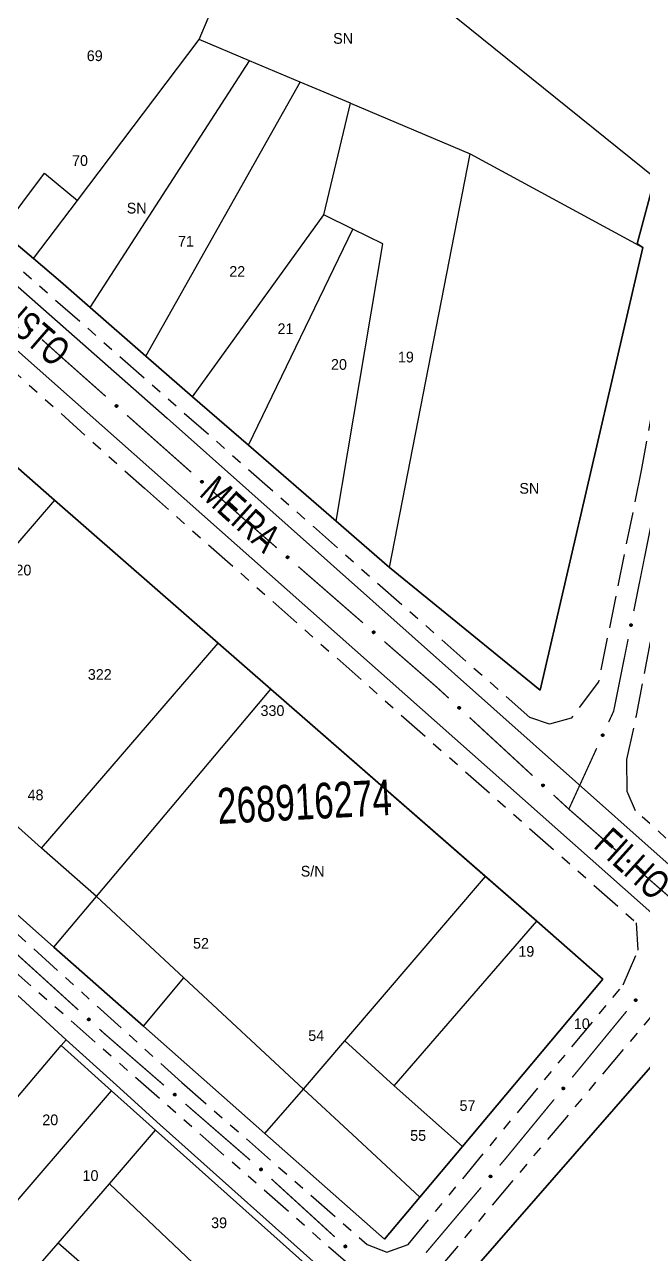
# Model space of a CAD drawing. Extents: x 209193 to 212081, y 4877574 to 4880493.
# Drawn here: x 210295.2 to 210381.9, y 4878690 to 4878862.4 of the extents above; entities that cross this region are included whole.
import ezdxf
from ezdxf.enums import TextEntityAlignment as Align

# ---------------------------------------------------------------- set-up
doc = ezdxf.new("R2010")
doc.units = 0
doc.header["$LTSCALE"] = 1.5
doc.header["$MEASUREMENT"] = 0
doc.linetypes.add('TRACO_11', pattern=[8, 3, -1, 3, -1])
doc.linetypes.add('TRACO_25', pattern=[8, 3, -1, 1, -1, 1, -1])
for name, color, linetype in [('CD_MALHA_LOTES', 7, 'CONTINUOUS'), ('CD_TXT_QUADRA', 255, 'CONTINUOUS'), ('RU-QUADRA', 210, 'CONTINUOUS'), ('SV-EIXO-ROD-ESTR', 7, 'CONTINUOUS'), ('SV-EIXO-RUA-N-PAV', 6, 'CONTINUOUS'), ('SV-EIXO-RUA-PAV', 20, 'CONTINUOUS'), ('SV-FX-DOM-EST', 20, 'CONTINUOUS'), ('SV-ROD-ESTADUAIS', 20, 'CONTINUOUS'), ('SV-RUA-NAO-PAV', 7, 'CONTINUOUS'), ('SV-RUA-PAVIM', 7, 'CONTINUOUS'), ('SV-TXT-ROD-EST', 7, 'CONTINUOUS'), ('Th_NmrPort', 1, 'CONTINUOUS')]:
    doc.layers.add(name, color=color, linetype=linetype)
doc.styles.add('ARIAL', font='ARIAL.SHX')

msp = doc.modelspace()

# ---------------------------------------------------------------- linework, layer by layer
at = {"layer": 'CD_MALHA_LOTES', "linetype": 'Continuous', "flags": 128}
for points in [[(210319.629454, 4878860.266456), (210329.72676, 4878884.255102)], [(210383.48, 4878840.9), (210329.72676, 4878884.255102)], [(210302.590898, 4878837.716964), (210319.629454, 4878860.266456)], [(210326.694913, 4878857.285371), (210319.629454, 4878860.266456)], [(210304.335587, 4878822.725149), (210326.694913, 4878857.285371)], [(210333.760373, 4878854.304286), (210326.694913, 4878857.285371)], [(210312.168816, 4878815.878247), (210333.760373, 4878854.304286)], [(210340.825832, 4878851.3232), (210333.760373, 4878854.304286)], [(210337.117343, 4878835.709768), (210340.825832, 4878851.3232)], [(210340.825832, 4878851.3232), (210357.59, 4878844.25)], [(210346.31, 4878786.27), (210357.59, 4878844.25)], [(210357.59, 4878844.25), (210381.77, 4878831.12)], [(210291.884293, 4878833.422993), (210297.958927, 4878841.5098)], [(210297.958927, 4878841.5098), (210302.590898, 4878837.716964)], [(210383.48, 4878840.9), (210381.011842, 4878831.636936)], [(210296.424368, 4878829.555936), (210302.590898, 4878837.716964)], [(210318.71063, 4878810.160151), (210337.117343, 4878835.709768)], [(210341.181195, 4878833.699671), (210337.117343, 4878835.709768)], [(210296.424368, 4878829.555936), (210291.884293, 4878833.422993)], [(210326.519081, 4878803.401117), (210341.181195, 4878833.699671)], [(210345.37963, 4878831.623006), (210341.181195, 4878833.699671)], [(210338.807228, 4878792.764436), (210345.37963, 4878831.623006)], [(210381.77, 4878831.12), (210367.388351, 4878769.058443)], [(210381.011842, 4878831.636936), (210381.77, 4878831.12)], [(210300.2, 4878826.34), (210296.424368, 4878829.555936)], [(210304.335587, 4878822.725149), (210300.2, 4878826.34)], [(210312.168816, 4878815.878247), (210304.335587, 4878822.725149)], [(210318.71063, 4878810.160151), (210312.168816, 4878815.878247)], [(210326.519081, 4878803.401117), (210318.71063, 4878810.160151)], [(210338.807228, 4878792.764436), (210326.519081, 4878803.401117)], [(210292.769803, 4878801.470458), (210299.34, 4878795.7)], [(210299.34, 4878795.7), (210291.618973, 4878786.706859), (210281.900093, 4878775.386698)], [(210299.34, 4878795.7), (210322.291705, 4878775.653839)], [(210346.31, 4878786.27), (210338.807228, 4878792.764436)], [(210367.388351, 4878769.058443), (210346.31, 4878786.27)], [(210297.550874, 4878746.928371), (210322.291705, 4878775.653839)], [(210322.291705, 4878775.653839), (210329.67798, 4878769.20262)], [(210305.235411, 4878740.1332), (210329.67798, 4878769.20262)], [(210329.67798, 4878769.20262), (210359.755392, 4878742.932822)], [(210293.829311, 4878750.219221), (210297.550874, 4878746.928371)], [(210305.235411, 4878740.1332), (210297.550874, 4878746.928371)], [(210299.286856, 4878733.058615), (210288.158493, 4878742.902212)], [(210340.046083, 4878719.91355), (210359.755392, 4878742.932822)], [(210359.755392, 4878742.932822), (210366.931193, 4878736.665433)], [(210299.286856, 4878733.058615), (210305.235411, 4878740.1332)], [(210317.481005, 4878728.748473), (210305.235411, 4878740.1332)], [(210346.972516, 4878713.586472), (210366.931193, 4878736.665433)], [(210366.931193, 4878736.665433), (210376.2, 4878728.57)], [(210311.84126, 4878721.953613), (210299.286856, 4878733.058615)], [(210311.84126, 4878721.953613), (210317.481005, 4878728.748473)], [(210317.481005, 4878728.748473), (210334.2568, 4878713.152021)], [(210376.2, 4878728.57), (210356.505143, 4878705.118841)], [(210294.177283, 4878726.297817), (210300.99, 4878720.06)], [(210328.827237, 4878706.928661), (210311.84126, 4878721.953613)], [(210283.440286, 4878699.346296), (210300.290775, 4878719.234714)], [(210300.99, 4878720.06), (210300.290775, 4878719.234714)], [(210300.290775, 4878719.234714), (210307.356948, 4878712.922671)], [(210334.2568, 4878713.152021), (210340.046083, 4878719.91355)], [(210346.972516, 4878713.586472), (210340.046083, 4878719.91355)], [(210385.77, 4878719.56), (210355.89, 4878685.31)], [(210356.505143, 4878705.118841), (210346.972516, 4878713.586472)], [(210290.180768, 4878692.924191), (210307.356948, 4878712.922671)], [(210307.356948, 4878712.922671), (210313.52687, 4878707.411227)], [(210328.827237, 4878706.928661), (210334.2568, 4878713.152021)], [(210341.09714, 4878706.792557), (210334.2568, 4878713.152021)], [(210307.058846, 4878699.882719), (210313.52687, 4878707.411227)], [(210313.52687, 4878707.411227), (210338.422937, 4878685.172169)], [(210345.58, 4878692.11), (210328.827237, 4878706.928661)], [(210350.538838, 4878698.014613), (210341.09714, 4878706.792557)], [(210356.505143, 4878705.118841), (210350.538838, 4878698.014613)], [(210299.890502, 4878691.567499), (210307.058846, 4878699.882719)], [(210331.351599, 4878676.851719), (210307.058846, 4878699.882719)], [(210350.538838, 4878698.014613), (210345.58, 4878692.11)], [(210296.153957, 4878687.233138), (210299.890502, 4878691.567499)], [(210325.102331, 4878669.498553), (210299.890502, 4878691.567499)]]:
    msp.add_lwpolyline(points, dxfattribs=at)
at = {"layer": 'RU-QUADRA', "linetype": 'Continuous', "flags": 128}
for points in [[(210261.64, 4878862.44), (210271.32, 4878853.52), (210270.510119, 4878851.628677), (210281.197206, 4878842.525835), (210291.884293, 4878833.422993), (210296.424368, 4878829.555936), (210300.2, 4878826.34), (210304.335587, 4878822.725149), (210312.168816, 4878815.878247), (210318.71063, 4878810.160151), (210326.519081, 4878803.401117), (210338.807228, 4878792.764436), (210346.31, 4878786.27), (210367.388351, 4878769.058443), (210381.77, 4878831.12), (210381.011842, 4878831.636936), (210383.48, 4878840.9)], [(210339.05, 4878685.91), (210314.16, 4878708.12), (210308.030671, 4878713.676886), (210300.99, 4878720.06), (210294.177283, 4878726.297817), (210286.547378, 4878733.283863), (210278.83, 4878740.35), (210270.565404, 4878747.657422), (210263.812819, 4878753.627948), (210256.244204, 4878760.319994), (210251.012249, 4878764.946004), (210231.6, 4878782.11), (210218.677721, 4878766.374263), (210211.574724, 4878757.72479), (210205.17718, 4878749.934363), (210199.209877, 4878742.66785)], [(210355.89, 4878685.31), (210385.77, 4878719.56), (210423.376224, 4878685.981662)]]:
    msp.add_lwpolyline(points, dxfattribs=at)
msp.add_lwpolyline([(210268.45, 4878822.83), (210256.619431, 4878808.744867), (210238.33, 4878786.97), (210246.246571, 4878779.969482), (210253.421551, 4878773.624743), (210261.558649, 4878766.429216), (210268.75, 4878760.07), (210276.835493, 4878752.917975), (210288.158493, 4878742.902212), (210299.286856, 4878733.058615), (210311.84126, 4878721.953613), (210328.827237, 4878706.928661), (210345.58, 4878692.11), (210350.538838, 4878698.014613), (210356.505143, 4878705.118841), (210376.2, 4878728.57), (210366.931193, 4878736.665433), (210329.67798, 4878769.20262), (210322.291705, 4878775.653839), (210299.34, 4878795.7), (210292.769803, 4878801.470458), (210284.454338, 4878808.773745), (210276.962608, 4878815.353566)], close=True, dxfattribs=at)
at = {"layer": 'SV-EIXO-ROD-ESTR'}
for points in [[(210296.070745, 4878819.730068), (210296.119542, 4878819.733371), (210296.162156, 4878819.726232), (210296.195984, 4878819.710047), (210296.222148, 4878819.687951), (210296.246369, 4878819.662331), (210296.265089, 4878819.631112), (210296.278192, 4878819.591861), (210296.281849, 4878819.542935), (210296.271667, 4878819.499761), (210296.257574, 4878819.465748), (210296.236104, 4878819.437139), (210296.210821, 4878819.414027), (210296.17775, 4878819.395653), (210296.137843, 4878819.382763), (210296.088556, 4878819.380276), (210296.046827, 4878819.387562), (210296.014518, 4878819.404075), (210295.985893, 4878819.425842), (210295.961479, 4878819.452295), (210295.943279, 4878819.483045), (210295.930373, 4878819.523249), (210295.928563, 4878819.571927), (210295.935355, 4878819.61363), (210295.95141, 4878819.646163), (210295.973474, 4878819.673861), (210295.998876, 4878819.698467), (210296.029474, 4878819.718592), (210296.070745, 4878819.730068)], [(210308.011518, 4878809.081384), (210308.060294, 4878809.084981), (210308.10295, 4878809.078099), (210308.136875, 4878809.062119), (210308.163172, 4878809.040181), (210308.187547, 4878809.014707), (210308.206456, 4878808.983602), (210308.219795, 4878808.944431), (210308.223748, 4878808.895527), (210308.213826, 4878808.852293), (210308.199938, 4878808.818195), (210308.178641, 4878808.789457), (210308.153498, 4878808.766193), (210308.120539, 4878808.74762), (210308.08071, 4878808.734489), (210308.03144, 4878808.731705), (210307.989667, 4878808.738739), (210307.957259, 4878808.755057), (210307.928503, 4878808.776651), (210307.90393, 4878808.802956), (210307.885545, 4878808.833596), (210307.872396, 4878808.873721), (210307.870293, 4878808.922387), (210307.876833, 4878808.964131), (210307.892692, 4878808.99676), (210307.914588, 4878809.024591), (210307.93984, 4878809.049349), (210307.970316, 4878809.069659), (210308.011518, 4878809.081384)], [(210319.977482, 4878798.45991), (210320.026258, 4878798.463507), (210320.068914, 4878798.456625), (210320.102839, 4878798.440645), (210320.129136, 4878798.418707), (210320.153511, 4878798.393233), (210320.17242, 4878798.362129), (210320.185759, 4878798.322957), (210320.189712, 4878798.274053), (210320.17979, 4878798.23082), (210320.165902, 4878798.196721), (210320.144606, 4878798.167984), (210320.119462, 4878798.144719), (210320.086503, 4878798.126146), (210320.046674, 4878798.113016), (210319.997404, 4878798.110232), (210319.955631, 4878798.117265), (210319.923223, 4878798.133584), (210319.894467, 4878798.155177), (210319.869894, 4878798.181482), (210319.851509, 4878798.212122), (210319.83836, 4878798.252247), (210319.836257, 4878798.300914), (210319.842797, 4878798.342657), (210319.858656, 4878798.375286), (210319.880552, 4878798.403117), (210319.905805, 4878798.427876), (210319.936281, 4878798.448185), (210319.977482, 4878798.45991)], [(210331.977676, 4878787.878879), (210332.026417, 4878787.882922), (210332.069134, 4878787.87643), (210332.103204, 4878787.860761), (210332.1297, 4878787.839064), (210332.154307, 4878787.813814), (210332.173499, 4878787.782884), (210332.187196, 4878787.743836), (210332.191595, 4878787.69497), (210332.182069, 4878787.651648), (210332.168494, 4878787.617424), (210332.14746, 4878787.588493), (210332.122531, 4878787.564999), (210332.089743, 4878787.546126), (210332.050036, 4878787.532632), (210332.000793, 4878787.529397), (210331.958957, 4878787.536049), (210331.926401, 4878787.55207), (210331.89745, 4878787.5734), (210331.872637, 4878787.599479), (210331.853973, 4878787.62995), (210331.840458, 4878787.669953), (210331.83791, 4878787.718598), (210331.844068, 4878787.7604), (210331.859628, 4878787.793172), (210331.881269, 4878787.821203), (210331.906294, 4878787.846191), (210331.936583, 4878787.866778), (210331.977676, 4878787.878879)], [(210344.040228, 4878777.367226), (210344.088969, 4878777.37127), (210344.131686, 4878777.364778), (210344.165756, 4878777.349108), (210344.192252, 4878777.327412), (210344.216859, 4878777.302162), (210344.236051, 4878777.271231), (210344.249748, 4878777.232183), (210344.254147, 4878777.183318), (210344.244621, 4878777.139995), (210344.231046, 4878777.105771), (210344.210012, 4878777.07684), (210344.185083, 4878777.053347), (210344.152295, 4878777.034473), (210344.112588, 4878777.020979), (210344.063345, 4878777.017745), (210344.021509, 4878777.024397), (210343.988953, 4878777.040418), (210343.960002, 4878777.061748), (210343.935189, 4878777.087827), (210343.916525, 4878777.118298), (210343.90301, 4878777.158301), (210343.900462, 4878777.206946), (210343.90662, 4878777.248747), (210343.92218, 4878777.28152), (210343.943821, 4878777.30955), (210343.968846, 4878777.334538), (210343.999135, 4878777.355125), (210344.040228, 4878777.367226)], [(210356.026997, 4878766.766334), (210356.075835, 4878766.768961), (210356.118346, 4878766.761232), (210356.151947, 4878766.744581), (210356.177802, 4878766.722125), (210356.201666, 4878766.696172), (210356.219953, 4878766.664697), (210356.232511, 4878766.625268), (210356.235491, 4878766.576296), (210356.224711, 4878766.533268), (210356.210149, 4878766.499452), (210356.188285, 4878766.471143), (210356.162685, 4878766.448383), (210356.129363, 4878766.430469), (210356.089281, 4878766.418133), (210356.039965, 4878766.416328), (210355.99834, 4878766.424191), (210355.966263, 4878766.44115), (210355.937942, 4878766.463311), (210355.913897, 4878766.490099), (210355.896124, 4878766.521099), (210355.883776, 4878766.561477), (210355.88264, 4878766.610176), (210355.890008, 4878766.651781), (210355.906512, 4878766.684088), (210355.928957, 4878766.711479), (210355.954697, 4878766.73573), (210355.985571, 4878766.75543), (210356.026997, 4878766.766334)], [(210367.779488, 4878755.909126), (210367.828326, 4878755.911753), (210367.870837, 4878755.904025), (210367.904438, 4878755.887374), (210367.930293, 4878755.864917), (210367.954157, 4878755.838964), (210367.972444, 4878755.807489), (210367.985002, 4878755.768061), (210367.987982, 4878755.719088), (210367.977202, 4878755.67606), (210367.96264, 4878755.642245), (210367.940776, 4878755.613936), (210367.915176, 4878755.591176), (210367.881854, 4878755.573262), (210367.841772, 4878755.560925), (210367.792456, 4878755.559121), (210367.750831, 4878755.566984), (210367.718754, 4878755.583943), (210367.690433, 4878755.606103), (210367.666387, 4878755.632892), (210367.648615, 4878755.663891), (210367.636267, 4878755.704269), (210367.635131, 4878755.752968), (210367.642499, 4878755.794573), (210367.659003, 4878755.82688), (210367.681448, 4878755.854271), (210367.707188, 4878755.878523), (210367.738062, 4878755.898222), (210367.779488, 4878755.909126)], [(210379.728465, 4878745.274968), (210379.777213, 4878745.278921), (210379.819919, 4878745.272351), (210379.85396, 4878745.256619), (210379.880416, 4878745.234874), (210379.904976, 4878745.209579), (210379.924112, 4878745.178613), (210379.937737, 4878745.13954), (210379.942046, 4878745.090666), (210379.93244, 4878745.047361), (210379.918803, 4878745.013163), (210379.897716, 4878744.98427), (210379.872743, 4878744.960822), (210379.83992, 4878744.942009), (210379.800189, 4878744.928588), (210379.75094, 4878744.925444), (210379.709117, 4878744.932173), (210379.67659, 4878744.948254), (210379.647678, 4878744.969637), (210379.622913, 4878744.995762), (210379.604305, 4878745.026267), (210379.590864, 4878745.066295), (210379.588405, 4878745.114945), (210379.59464, 4878745.156735), (210379.61026, 4878745.189478), (210379.631952, 4878745.217469), (210379.657024, 4878745.242411), (210379.68735, 4878745.262942), (210379.728465, 4878745.274968)]]:
    msp.add_lwpolyline(points, close=True, dxfattribs=at)
for points in [[(210295.928563, 4878819.571927), (210296.17775, 4878819.395653)], [(210295.930373, 4878819.523249), (210296.137843, 4878819.382763)], [(210295.932904, 4878819.590583), (210296.190066, 4878819.40722)], [(210295.933347, 4878819.54616), (210296.15519, 4878819.390862)], [(210295.935355, 4878819.61363), (210296.210821, 4878819.414027)], [(210295.942513, 4878819.501236), (210296.107119, 4878819.386359)], [(210295.943279, 4878819.483045), (210296.088556, 4878819.380276)], [(210295.94545, 4878819.627005), (210296.220882, 4878819.427227)], [(210295.95141, 4878819.646163), (210296.236104, 4878819.437139)], [(210295.956032, 4878819.465242), (210296.062592, 4878819.387843)], [(210295.961479, 4878819.452295), (210296.046827, 4878819.387562)], [(210295.964086, 4878819.657955), (210296.243785, 4878819.450675)], [(210295.973474, 4878819.673861), (210296.257574, 4878819.465748)], [(210295.989724, 4878819.684448), (210296.262112, 4878819.487406)], [(210295.998876, 4878819.698467), (210296.271667, 4878819.499761)], [(210296.017599, 4878819.705263), (210296.273643, 4878819.524739)], [(210296.029474, 4878819.718592), (210296.281849, 4878819.542935)], [(210296.049533, 4878819.722431), (210296.276142, 4878819.568354)], [(210296.070745, 4878819.730068), (210296.278192, 4878819.591861)], [(210296.097398, 4878819.730787), (210296.265858, 4878819.616116)], [(210296.119542, 4878819.733371), (210296.265089, 4878819.631112)], [(210296.143852, 4878819.729406), (210296.248485, 4878819.651904)], [(210296.162156, 4878819.726232), (210296.246369, 4878819.662331)], [(210307.870293, 4878808.922387), (210308.120539, 4878808.74762)], [(210307.872396, 4878808.873721), (210308.08071, 4878808.734489)], [(210307.874521, 4878808.941069), (210308.132785, 4878808.759262)], [(210307.875232, 4878808.896649), (210308.098008, 4878808.742693)], [(210307.876833, 4878808.964131), (210308.153498, 4878808.766193)], [(210307.884669, 4878808.851782), (210308.049965, 4878808.7379)], [(210307.885545, 4878808.833596), (210308.03144, 4878808.731705)], [(210307.886847, 4878808.977566), (210308.16348, 4878808.779454)], [(210307.892692, 4878808.99676), (210308.178641, 4878808.789457)], [(210307.898405, 4878808.81587), (210308.00543, 4878808.739116)], [(210307.90393, 4878808.802956), (210307.989667, 4878808.738739)], [(210307.905296, 4878809.008628), (210308.18624, 4878808.803039)], [(210307.914588, 4878809.024591), (210308.199938, 4878808.818195)], [(210307.930774, 4878809.035275), (210308.204345, 4878808.83988)], [(210307.93984, 4878809.049349), (210308.213826, 4878808.852293)], [(210307.958522, 4878809.056258), (210308.215651, 4878808.877283)], [(210307.970316, 4878809.069659), (210308.223748, 4878808.895527)], [(210307.990352, 4878809.073618), (210308.217887, 4878808.920912)], [(210308.011518, 4878809.081384), (210308.219795, 4878808.944431)], [(210308.038166, 4878809.082264), (210308.207315, 4878808.968611)], [(210308.060294, 4878809.084981), (210308.206456, 4878808.983602)], [(210308.084627, 4878809.081163), (210308.189726, 4878809.004294)], [(210308.10295, 4878809.078099), (210308.187547, 4878809.014707)], [(210319.836257, 4878798.300914), (210320.086503, 4878798.126146)], [(210319.83836, 4878798.252247), (210320.046674, 4878798.113016)], [(210319.840485, 4878798.319595), (210320.098749, 4878798.137788)], [(210319.841196, 4878798.275176), (210320.063972, 4878798.121219)], [(210319.842797, 4878798.342657), (210320.119462, 4878798.144719)], [(210319.850633, 4878798.230308), (210320.015929, 4878798.116426)], [(210319.851509, 4878798.212122), (210319.997404, 4878798.110232)], [(210319.852811, 4878798.356092), (210320.129444, 4878798.15798)], [(210319.858656, 4878798.375286), (210320.144606, 4878798.167984)], [(210319.864369, 4878798.194396), (210319.971394, 4878798.117642)], [(210319.869894, 4878798.181482), (210319.955631, 4878798.117265)], [(210319.87126, 4878798.387154), (210320.152204, 4878798.181566)], [(210319.880552, 4878798.403117), (210320.165902, 4878798.196721)], [(210319.896738, 4878798.413801), (210320.170309, 4878798.218406)], [(210319.905805, 4878798.427876), (210320.17979, 4878798.23082)], [(210319.924486, 4878798.434785), (210320.181615, 4878798.255809)], [(210319.936281, 4878798.448185), (210320.189712, 4878798.274053)], [(210319.956316, 4878798.452144), (210320.183851, 4878798.299438)], [(210319.977482, 4878798.45991), (210320.185759, 4878798.322957)], [(210320.00413, 4878798.46079), (210320.173279, 4878798.347137)], [(210320.026258, 4878798.463507), (210320.17242, 4878798.362129)], [(210320.050591, 4878798.459689), (210320.15569, 4878798.38282)], [(210320.068914, 4878798.456625), (210320.153511, 4878798.393233)], [(210331.83791, 4878787.718598), (210332.089743, 4878787.546126)], [(210331.840458, 4878787.669953), (210332.050036, 4878787.532632)], [(210331.841967, 4878787.737318), (210332.101882, 4878787.557879)], [(210331.843084, 4878787.692907), (210332.067258, 4878787.540993)], [(210331.844068, 4878787.7604), (210332.122531, 4878787.564999)], [(210331.853959, 4878787.773926), (210332.132391, 4878787.57835)], [(210331.859628, 4878787.793172), (210332.14746, 4878787.588493)], [(210331.872123, 4878787.805155), (210332.154935, 4878787.602143)], [(210331.881269, 4878787.821203), (210332.168494, 4878787.617424)], [(210331.897356, 4878787.832034), (210332.172702, 4878787.639148)], [(210331.906294, 4878787.846191), (210332.182069, 4878787.651648)], [(210331.924912, 4878787.85327), (210332.183666, 4878787.676653)], [(210331.936583, 4878787.866778), (210332.191595, 4878787.69497)], [(210331.956582, 4878787.87092), (210332.185503, 4878787.7203)], [(210331.977676, 4878787.878879), (210332.187196, 4878787.743836)], [(210332.004315, 4878787.880002), (210332.174495, 4878787.767901)], [(210332.026417, 4878787.882922), (210332.173499, 4878787.782884)], [(210332.050784, 4878787.879326), (210332.156581, 4878787.803421)], [(210332.069134, 4878787.87643), (210332.154307, 4878787.813814)], [(210331.85293, 4878787.648128), (210332.01926, 4878787.535761)], [(210331.853973, 4878787.62995), (210332.000793, 4878787.529397)], [(210331.866994, 4878787.612343), (210331.974717, 4878787.536569)], [(210331.872637, 4878787.599479), (210331.958957, 4878787.536049)], [(210343.943821, 4878777.30955), (210344.231046, 4878777.105771)], [(210343.959908, 4878777.320382), (210344.235254, 4878777.127496)], [(210343.968846, 4878777.334538), (210344.244621, 4878777.139995)], [(210343.987464, 4878777.341618), (210344.246218, 4878777.165)], [(210343.999135, 4878777.355125), (210344.254147, 4878777.183318)], [(210344.019134, 4878777.359268), (210344.248055, 4878777.208648)], [(210344.040228, 4878777.367226), (210344.249748, 4878777.232183)], [(210344.066867, 4878777.36835), (210344.237047, 4878777.256248)], [(210344.088969, 4878777.37127), (210344.236051, 4878777.271231)], [(210344.113336, 4878777.367674), (210344.219133, 4878777.291769)], [(210344.131686, 4878777.364778), (210344.216859, 4878777.302162)], [(210343.900462, 4878777.206946), (210344.152295, 4878777.034473)], [(210343.90301, 4878777.158301), (210344.112588, 4878777.020979)], [(210343.904519, 4878777.225666), (210344.164434, 4878777.046226)], [(210343.905636, 4878777.181254), (210344.12981, 4878777.02934)], [(210343.90662, 4878777.248747), (210344.185083, 4878777.053347)], [(210343.915482, 4878777.136475), (210344.081812, 4878777.024109)], [(210343.916511, 4878777.262274), (210344.194943, 4878777.066698)], [(210343.916525, 4878777.118298), (210344.063345, 4878777.017745)], [(210343.92218, 4878777.28152), (210344.210012, 4878777.07684)], [(210343.929546, 4878777.10069), (210344.037269, 4878777.024917)], [(210343.934675, 4878777.293503), (210344.217487, 4878777.090491)], [(210343.935189, 4878777.087827), (210344.021509, 4878777.024397)], [(210355.88264, 4878766.610176), (210356.129363, 4878766.430469)], [(210355.883776, 4878766.561477), (210356.089281, 4878766.418133)], [(210355.887066, 4878766.584345), (210356.106739, 4878766.425991)], [(210355.887238, 4878766.62877), (210356.141838, 4878766.441865)], [(210355.890008, 4878766.651781), (210356.162685, 4878766.448383)], [(210355.895609, 4878766.539299), (210356.05861, 4878766.422154)], [(210355.896124, 4878766.521099), (210356.039965, 4878766.416328)], [(210355.900288, 4878766.665014), (210356.172928, 4878766.461443)], [(210355.906512, 4878766.684088), (210356.188285, 4878766.471143)], [(210355.908629, 4878766.503121), (210356.014108, 4878766.424254)], [(210355.913897, 4878766.490099), (210355.99834, 4878766.424191)], [(210355.91935, 4878766.695703), (210356.196153, 4878766.484572)], [(210355.928957, 4878766.711479), (210356.210149, 4878766.499452)], [(210355.945353, 4878766.721839), (210356.214986, 4878766.521045)], [(210355.954697, 4878766.73573), (210356.224711, 4878766.533268)], [(210355.973512, 4878766.742267), (210356.227033, 4878766.558216)], [(210355.985571, 4878766.75543), (210356.235491, 4878766.576296)], [(210356.005681, 4878766.75899), (210356.230136, 4878766.601792)], [(210356.026997, 4878766.766334), (210356.232511, 4878766.625268)], [(210356.053658, 4878766.766684), (210356.220514, 4878766.649692)], [(210356.075835, 4878766.768961), (210356.219953, 4878766.664697)], [(210356.100087, 4878766.76466), (210356.203638, 4878766.685717)], [(210356.118346, 4878766.761232), (210356.201666, 4878766.696172)], [(210367.635131, 4878755.752968), (210367.881854, 4878755.573262)], [(210367.636267, 4878755.704269), (210367.841772, 4878755.560925)], [(210367.639557, 4878755.727137), (210367.859229, 4878755.568783)], [(210367.639729, 4878755.771562), (210367.894329, 4878755.584657)], [(210367.642499, 4878755.794573), (210367.915176, 4878755.591176)], [(210367.6481, 4878755.682091), (210367.8111, 4878755.564946)], [(210367.648615, 4878755.663891), (210367.792456, 4878755.559121)], [(210367.652778, 4878755.807807), (210367.925419, 4878755.604235)], [(210367.659003, 4878755.82688), (210367.940776, 4878755.613936)], [(210367.66112, 4878755.645913), (210367.766599, 4878755.567047)], [(210367.666387, 4878755.632892), (210367.750831, 4878755.566984)], [(210367.671841, 4878755.838496), (210367.948644, 4878755.627364)], [(210367.681448, 4878755.854271), (210367.96264, 4878755.642245)], [(210367.697844, 4878755.864632), (210367.967477, 4878755.663838)], [(210367.707188, 4878755.878523), (210367.977202, 4878755.67606)], [(210367.726003, 4878755.885059), (210367.979524, 4878755.701008)], [(210367.738062, 4878755.898222), (210367.987982, 4878755.719088)], [(210367.758172, 4878755.901783), (210367.982627, 4878755.744584)], [(210367.779488, 4878755.909126), (210367.985002, 4878755.768061)], [(210367.806149, 4878755.909476), (210367.973005, 4878755.792484)], [(210367.828326, 4878755.911753), (210367.972444, 4878755.807489)], [(210367.852578, 4878755.907452), (210367.956129, 4878755.828509)], [(210367.870837, 4878755.904025), (210367.954157, 4878755.838964)], [(210379.588405, 4878745.114945), (210379.83992, 4878744.942009)], [(210379.590864, 4878745.066295), (210379.800189, 4878744.928588)], [(210379.592496, 4878745.133657), (210379.852081, 4878744.95374)], [(210379.593532, 4878745.089243), (210379.817426, 4878744.936918)], [(210379.59464, 4878745.156735), (210379.872743, 4878744.960822)], [(210379.603296, 4878745.044446), (210379.769419, 4878744.931774)], [(210379.604305, 4878745.026267), (210379.75094, 4878744.925444)], [(210379.604556, 4878745.170243), (210379.882628, 4878744.974156)], [(210379.61026, 4878745.189478), (210379.897716, 4878744.98427)], [(210379.617294, 4878745.008635), (210379.724877, 4878744.932664)], [(210379.622777, 4878745.201438), (210379.905215, 4878744.997907)], [(210379.622913, 4878744.995762), (210379.709117, 4878744.932173)], [(210379.631952, 4878745.217469), (210379.918803, 4878745.013163)], [(210379.64806, 4878745.228271), (210379.923051, 4878745.034879)], [(210379.657024, 4878745.242411), (210379.93244, 4878745.047361)], [(210379.675654, 4878745.249456), (210379.934083, 4878745.072363)], [(210379.68735, 4878745.262942), (210379.942046, 4878745.090666)], [(210379.707357, 4878745.267048), (210379.936, 4878745.116007)], [(210379.728465, 4878745.274968), (210379.937737, 4878745.13954)], [(210379.755106, 4878745.276042), (210379.925081, 4878745.163628)], [(210379.777213, 4878745.278921), (210379.924112, 4878745.178613)], [(210379.801574, 4878745.275281), (210379.907231, 4878745.199181)], [(210379.819919, 4878745.272351), (210379.904976, 4878745.209579)]]:
    msp.add_lwpolyline(points, dxfattribs=at)
at = {"layer": 'SV-EIXO-ROD-ESTR', "const_width": 0.18}
for points in [[(210297.591758, 4878818.215471), (210300.567171, 4878815.542099)], [(210300.567171, 4878815.542099), (210300.567551, 4878815.541759)], [(210300.567551, 4878815.541759), (210306.550151, 4878810.23136)], [(210309.541642, 4878807.575992), (210318.516115, 4878799.609887)], [(210321.507606, 4878796.954518), (210327.490588, 4878791.643781)], [(210327.490588, 4878791.643781), (210327.536194, 4878791.6033)], [(210327.536194, 4878791.6033), (210330.505858, 4878789.01545)], [(210333.521496, 4878786.387537), (210342.56841, 4878778.503797)], [(210345.584048, 4878775.875884), (210352.369234, 4878769.96308)], [(210352.369234, 4878769.96308), (210352.989745, 4878769.422348)], [(210352.989745, 4878769.422348), (210354.588776, 4878767.945129)], [(210357.526898, 4878765.230827), (210366.341267, 4878757.087921)], [(210369.279389, 4878754.373619), (210370.748451, 4878753.016468)], [(210370.748451, 4878753.016468), (210371.424289, 4878752.392115)], [(210371.424289, 4878752.392115), (210378.258739, 4878746.414242)], [(210381.269542, 4878743.78079), (210389.549249, 4878736.538799)]]:
    msp.add_lwpolyline(points, dxfattribs=at)
at = {"layer": 'SV-EIXO-RUA-N-PAV', "const_width": 0.18}
for points in [[(210302.683181, 4878724.251392), (210293.799423, 4878732.318537)], [(210379.520772, 4878724.063261), (210378.885408, 4878723.291049)], [(210378.530482, 4878722.859677), (210371.904064, 4878714.790411)], [(210378.885408, 4878723.291049), (210378.530482, 4878722.859677)], [(210306.30703, 4878720.960654), (210305.644434, 4878721.562343)], [(210306.386302, 4878720.891833), (210306.30703, 4878720.960654)], [(210314.69271, 4878713.680482), (210306.386302, 4878720.891833)], [(210326.774758, 4878703.191244), (210317.713222, 4878711.058172)], [(210369.365543, 4878711.699147), (210363.01924, 4878703.970988)], [(210362.568643, 4878703.422277), (210361.736196, 4878702.436837)], [(210363.01924, 4878703.970988), (210362.568643, 4878703.422277)], [(210338.62115, 4878692.437549), (210329.766027, 4878700.536117)], [(210359.154932, 4878699.381174), (210351.411143, 4878690.214183)]]:
    msp.add_lwpolyline(points, dxfattribs=at)
at = {"layer": 'SV-EIXO-RUA-N-PAV'}
for points in [[(210380.967796, 4878725.648696), (210380.973218, 4878725.600089), (210380.967939, 4878725.557205), (210380.95324, 4878725.522705), (210380.932303, 4878725.495605), (210380.90776, 4878725.470293), (210380.877385, 4878725.450233), (210380.838741, 4878725.435435), (210380.790019, 4878725.429654), (210380.746444, 4878725.43795), (210380.71185, 4878725.45055), (210380.682335, 4878725.470756), (210380.658145, 4878725.49501), (210380.63835, 4878725.527251), (210380.623737, 4878725.566559), (210380.61911, 4878725.615691), (210380.624574, 4878725.657698), (210380.639667, 4878725.690695), (210380.660168, 4878725.720239), (210380.685534, 4878725.74578), (210380.715464, 4878725.7653), (210380.755068, 4878725.779942), (210380.803622, 4878725.783867), (210380.845581, 4878725.778895), (210380.878781, 4878725.76427), (210380.907413, 4878725.743431), (210380.9331, 4878725.719123), (210380.954536, 4878725.68943), (210380.967796, 4878725.648696)], [(210304.196173, 4878722.728782), (210304.147359, 4878722.725737), (210304.104784, 4878722.733101), (210304.071042, 4878722.749464), (210304.044995, 4878722.771698), (210304.02091, 4878722.797446), (210304.002354, 4878722.828763), (210303.989459, 4878722.868083), (210303.98606, 4878722.917028), (210303.996471, 4878722.960147), (210304.010743, 4878722.994086), (210304.032363, 4878723.022581), (210304.057768, 4878723.045559), (210304.090936, 4878723.063758), (210304.13091, 4878723.076437), (210304.180209, 4878723.078664), (210304.2219, 4878723.071158), (210304.254121, 4878723.054474), (210304.282631, 4878723.032556), (210304.306905, 4878723.005975), (210304.324942, 4878722.975129), (210304.337635, 4878722.934858), (210304.339188, 4878722.88617), (210304.332176, 4878722.844504), (210304.315949, 4878722.812056), (210304.293739, 4878722.784475), (210304.268208, 4878722.760003), (210304.237504, 4878722.74004), (210304.196173, 4878722.728782)], [(210316.239297, 4878712.192008), (210316.190564, 4878712.187874), (210316.147835, 4878712.194287), (210316.113736, 4878712.209893), (210316.087199, 4878712.231541), (210316.062546, 4878712.256745), (210316.043296, 4878712.28764), (210316.029526, 4878712.326662), (210316.025037, 4878712.375519), (210316.034483, 4878712.41886), (210316.047994, 4878712.453109), (210316.068973, 4878712.482079), (210316.093859, 4878712.505618), (210316.126612, 4878712.524553), (210316.166294, 4878712.53812), (210316.215531, 4878712.541446), (210316.257379, 4878712.534872), (210316.289964, 4878712.518911), (210316.318956, 4878712.497635), (210316.343817, 4878712.471602), (210316.362538, 4878712.441166), (210316.376127, 4878712.401188), (210316.378765, 4878712.352548), (210316.372685, 4878712.310735), (210316.357186, 4878712.277934), (210316.335597, 4878712.249863), (210316.310618, 4878712.224829), (210316.280367, 4878712.204185), (210316.239297, 4878712.192008)], [(210370.81106, 4878713.285957), (210370.816528, 4878713.237355), (210370.811289, 4878713.194466), (210370.796624, 4878713.159953), (210370.775712, 4878713.132833), (210370.751193, 4878713.107497), (210370.720837, 4878713.087408), (210370.682207, 4878713.072574), (210370.633491, 4878713.066746), (210370.589908, 4878713.075001), (210370.555302, 4878713.087568), (210370.525767, 4878713.107746), (210370.501554, 4878713.131977), (210370.481729, 4878713.164199), (210370.467079, 4878713.203494), (210370.462405, 4878713.252621), (210370.467829, 4878713.294633), (210370.482891, 4878713.327644), (210370.503364, 4878713.357207), (210370.528705, 4878713.382773), (210370.558617, 4878713.402321), (210370.598207, 4878713.417001), (210370.646757, 4878713.420972), (210370.688721, 4878713.41604), (210370.721935, 4878713.401446), (210370.750586, 4878713.380635), (210370.776296, 4878713.356352), (210370.797761, 4878713.326678), (210370.81106, 4878713.285957)], [(210328.321345, 4878701.70277), (210328.272612, 4878701.698636), (210328.229883, 4878701.705049), (210328.195784, 4878701.720655), (210328.169247, 4878701.742303), (210328.144594, 4878701.767507), (210328.125344, 4878701.798402), (210328.111574, 4878701.837424), (210328.107085, 4878701.886281), (210328.116531, 4878701.929622), (210328.130042, 4878701.963871), (210328.151022, 4878701.992841), (210328.175907, 4878702.01638), (210328.208661, 4878702.035315), (210328.248342, 4878702.048883), (210328.297579, 4878702.052208), (210328.339427, 4878702.045634), (210328.372013, 4878702.029673), (210328.401004, 4878702.008397), (210328.425865, 4878701.982364), (210328.444586, 4878701.951928), (210328.458175, 4878701.91195), (210328.460813, 4878701.86331), (210328.454733, 4878701.821497), (210328.439234, 4878701.788696), (210328.417645, 4878701.760625), (210328.392666, 4878701.735591), (210328.362415, 4878701.714947), (210328.321345, 4878701.70277)], [(210360.622376, 4878700.947729), (210360.627167, 4878700.899056), (210360.621333, 4878700.856244), (210360.606189, 4878700.821937), (210360.584902, 4878700.79511), (210360.560033, 4878700.770119), (210360.529401, 4878700.750453), (210360.490568, 4878700.736158), (210360.441776, 4878700.731008), (210360.398312, 4878700.739868), (210360.363884, 4878700.752915), (210360.334633, 4878700.773502), (210360.310759, 4878700.798067), (210360.291384, 4878700.830562), (210360.277281, 4878700.870056), (210360.273291, 4878700.919244), (210360.279299, 4878700.961176), (210360.294818, 4878700.993975), (210360.3157, 4878701.023251), (210360.341395, 4878701.048461), (210360.371575, 4878701.067592), (210360.411366, 4878701.08172), (210360.459966, 4878701.085015), (210360.501857, 4878701.0795), (210360.534865, 4878701.064446), (210360.563225, 4878701.043238), (210360.588595, 4878701.0186), (210360.609645, 4878700.98863), (210360.622376, 4878700.947729)], [(210340.128738, 4878690.909589), (210340.079914, 4878690.906716), (210340.037365, 4878690.914231), (210340.003681, 4878690.930714), (210339.977713, 4878690.95304), (210339.953719, 4878690.978873), (210339.935274, 4878691.010256), (210339.922518, 4878691.049621), (210339.919293, 4878691.098578), (210339.929856, 4878691.141659), (210339.944249, 4878691.175548), (210339.96597, 4878691.203966), (210339.991456, 4878691.226854), (210340.024688, 4878691.244935), (210340.064707, 4878691.257473), (210340.114014, 4878691.259524), (210340.155677, 4878691.251871), (210340.18784, 4878691.235073), (210340.216271, 4878691.213054), (210340.240451, 4878691.186387), (210340.258379, 4878691.155477), (210340.270929, 4878691.115161), (210340.27231, 4878691.066469), (210340.26515, 4878691.024828), (210340.248808, 4878690.992438), (210340.226501, 4878690.964935), (210340.200883, 4878690.940554), (210340.170109, 4878690.9207), (210340.128738, 4878690.909589)]]:
    msp.add_lwpolyline(points, close=True, dxfattribs=at)
for points in [[(210380.715464, 4878725.7653), (210380.61911, 4878725.615691)], [(210380.755068, 4878725.779942), (210380.623737, 4878725.566559)], [(210380.685534, 4878725.74578), (210380.624574, 4878725.657698)], [(210380.698232, 4878725.751785), (210380.62554, 4878725.64196)], [(210380.733605, 4878725.766857), (210380.625994, 4878725.597411)], [(210380.778087, 4878725.777967), (210380.632583, 4878725.549581)], [(210380.803622, 4878725.783867), (210380.63835, 4878725.527251)], [(210380.822449, 4878725.780342), (210380.650442, 4878725.515449)], [(210380.845581, 4878725.778895), (210380.658145, 4878725.49501)], [(210380.859382, 4878725.769391), (210380.67177, 4878725.485532)], [(210380.878781, 4878725.76427), (210380.682335, 4878725.470756)], [(210380.891113, 4878725.752118), (210380.696192, 4878725.463671)], [(210380.907413, 4878725.743431), (210380.71185, 4878725.45055)], [(210380.918696, 4878725.727656), (210380.733685, 4878725.446959)], [(210380.9331, 4878725.719123), (210380.746444, 4878725.43795)], [(210380.940704, 4878725.700714), (210380.771485, 4878725.437062)], [(210380.954536, 4878725.68943), (210380.790019, 4878725.429654)], [(210380.959243, 4878725.669556), (210380.815167, 4878725.436462)], [(210380.967796, 4878725.648696), (210380.838741, 4878725.435435)], [(210380.969674, 4878725.6221), (210380.862436, 4878725.448813)], [(210380.973218, 4878725.600089), (210380.877385, 4878725.450233)], [(210380.970314, 4878725.57563), (210380.897435, 4878725.467726)], [(210380.967939, 4878725.557205), (210380.90776, 4878725.470293)], [(210304.237504, 4878722.74004), (210303.98606, 4878722.917028)], [(210304.196173, 4878722.728782), (210303.989459, 4878722.868083)], [(210304.217425, 4878722.736308), (210303.991633, 4878722.891579)], [(210304.24945, 4878722.753306), (210303.994363, 4878722.93518)], [(210304.268208, 4878722.760003), (210303.996471, 4878722.960147)], [(210304.169517, 4878722.728204), (210304.001664, 4878722.843763)], [(210304.147359, 4878722.725737), (210304.002354, 4878722.828763)], [(210304.277434, 4878722.773974), (210304.006091, 4878722.972452)], [(210304.293739, 4878722.784475), (210304.010743, 4878722.994086)], [(210304.123071, 4878722.72983), (210304.018849, 4878722.807884)], [(210304.104784, 4878722.733101), (210304.02091, 4878722.797446)], [(210304.303211, 4878722.800331), (210304.024611, 4878723.009086)], [(210304.315949, 4878722.812056), (210304.032363, 4878723.022581)], [(210304.322011, 4878722.831183), (210304.047637, 4878723.032413)], [(210304.332176, 4878722.844504), (210304.057768, 4878723.045559)], [(210304.334749, 4878722.867538), (210304.078559, 4878723.052256)], [(210304.339188, 4878722.88617), (210304.090936, 4878723.063758)], [(210304.334541, 4878722.911963), (210304.113521, 4878723.06843)], [(210304.337635, 4878722.934858), (210304.13091, 4878723.076437)], [(210304.325612, 4878722.956934), (210304.161615, 4878723.072679)], [(210304.324942, 4878722.975129), (210304.180209, 4878723.078664)], [(210304.312283, 4878722.992999), (210304.206133, 4878723.07096)], [(210304.306905, 4878723.005975), (210304.2219, 4878723.071158)], [(210316.280367, 4878712.204185), (210316.025037, 4878712.375519)], [(210316.239297, 4878712.192008), (210316.029526, 4878712.326662)], [(210316.260376, 4878712.200006), (210316.031176, 4878712.350201)], [(210316.292014, 4878712.217715), (210316.032932, 4878712.393852)], [(210316.310618, 4878712.224829), (210316.034483, 4878712.41886)], [(210316.21266, 4878712.190835), (210316.042272, 4878712.302621)], [(210316.190564, 4878712.187874), (210316.043296, 4878712.28764)], [(210316.319529, 4878712.239002), (210316.043826, 4878712.431376)], [(210316.335597, 4878712.249863), (210316.047994, 4878712.453109)], [(210316.16619, 4878712.191425), (210316.060252, 4878712.267134)], [(210316.344712, 4878712.265928), (210316.061524, 4878712.468414)], [(210316.147835, 4878712.194287), (210316.062546, 4878712.256745)], [(210316.357186, 4878712.277934), (210316.068973, 4878712.482079)], [(210316.362819, 4878712.297191), (210316.084024, 4878712.492249)], [(210316.372685, 4878712.310735), (210316.093859, 4878712.505618)], [(210316.374743, 4878712.333821), (210316.114495, 4878712.512777)], [(210316.378765, 4878712.352548), (210316.126612, 4878712.524553)], [(210316.373543, 4878712.37823), (210316.149088, 4878712.529727)], [(210316.376127, 4878712.401188), (210316.166294, 4878712.53812)], [(210316.363614, 4878712.422991), (210316.197075, 4878712.535048)], [(210316.362538, 4878712.441166), (210316.215531, 4878712.541446)], [(210316.349483, 4878712.45875), (210316.241621, 4878712.534322)], [(210316.343817, 4878712.471602), (210316.257379, 4878712.534872)], [(210370.558617, 4878713.402321), (210370.462405, 4878713.252621)], [(210370.598207, 4878713.417001), (210370.467079, 4878713.203494)], [(210370.528705, 4878713.382773), (210370.467829, 4878713.294633)], [(210370.541398, 4878713.38879), (210370.46881, 4878713.278896)], [(210370.576756, 4878713.403895), (210370.469306, 4878713.234347)], [(210370.621228, 4878713.415048), (210370.475941, 4878713.186524)], [(210370.646757, 4878713.420972), (210370.481729, 4878713.164199)], [(210370.665587, 4878713.417464), (210370.493833, 4878713.152409)], [(210370.688721, 4878713.41604), (210370.501554, 4878713.131977)], [(210370.702531, 4878713.406549), (210370.515189, 4878713.122512)], [(210370.721935, 4878713.401446), (210370.525767, 4878713.107746)], [(210370.734278, 4878713.389306), (210370.539631, 4878713.100674)], [(210370.750586, 4878713.380635), (210370.555302, 4878713.087568)], [(210370.761884, 4878713.364871), (210370.57714, 4878713.083997)], [(210370.776296, 4878713.356352), (210370.589908, 4878713.075001)], [(210370.783918, 4878713.337949), (210370.614949, 4878713.074136)], [(210370.797761, 4878713.326678), (210370.633491, 4878713.066746)], [(210370.802487, 4878713.306809), (210370.658632, 4878713.073578)], [(210370.81106, 4878713.285957), (210370.682207, 4878713.072574)], [(210370.812963, 4878713.259363), (210370.70589, 4878713.085974)], [(210370.816528, 4878713.237355), (210370.720837, 4878713.087408)], [(210370.813647, 4878713.212894), (210370.740871, 4878713.10492)], [(210370.811289, 4878713.194466), (210370.751193, 4878713.107497)], [(210328.362415, 4878701.714947), (210328.107085, 4878701.886281)], [(210328.321345, 4878701.70277), (210328.111574, 4878701.837424)], [(210328.342424, 4878701.710768), (210328.113224, 4878701.860963)], [(210328.374062, 4878701.728477), (210328.11498, 4878701.904614)], [(210328.392666, 4878701.735591), (210328.116531, 4878701.929622)], [(210328.294708, 4878701.701597), (210328.12432, 4878701.813383)], [(210328.272612, 4878701.698636), (210328.125344, 4878701.798402)], [(210328.401577, 4878701.749764), (210328.125874, 4878701.942138)], [(210328.417645, 4878701.760625), (210328.130042, 4878701.963871)], [(210328.248238, 4878701.702187), (210328.1423, 4878701.777896)], [(210328.426761, 4878701.77669), (210328.143573, 4878701.979176)], [(210328.229883, 4878701.705049), (210328.144594, 4878701.767507)], [(210328.439234, 4878701.788696), (210328.151022, 4878701.992841)], [(210328.444867, 4878701.807953), (210328.166072, 4878702.003011)], [(210328.454733, 4878701.821497), (210328.175907, 4878702.01638)], [(210328.456791, 4878701.844583), (210328.196543, 4878702.023539)], [(210328.460813, 4878701.86331), (210328.208661, 4878702.035315)], [(210328.455592, 4878701.888992), (210328.231136, 4878702.040489)], [(210328.458175, 4878701.91195), (210328.248342, 4878702.048883)], [(210328.445662, 4878701.933753), (210328.279123, 4878702.04581)], [(210328.444586, 4878701.951928), (210328.297579, 4878702.052208)], [(210328.431532, 4878701.969512), (210328.323669, 4878702.045084)], [(210328.425865, 4878701.982364), (210328.339427, 4878702.045634)], [(210360.371575, 4878701.067592), (210360.273291, 4878700.919244)], [(210360.411366, 4878701.08172), (210360.277281, 4878700.870056)], [(210360.341395, 4878701.048461), (210360.279299, 4878700.961176)], [(210360.389735, 4878701.068914), (210360.279938, 4878700.900876)], [(210360.35417, 4878701.054301), (210360.280061, 4878700.945427)], [(210360.434357, 4878701.079447), (210360.285906, 4878700.852965)], [(210360.459966, 4878701.085015), (210360.291384, 4878700.830562)], [(210360.478746, 4878701.081246), (210360.303322, 4878700.818604)], [(210360.501857, 4878701.0795), (210360.310759, 4878700.798067)], [(210360.515534, 4878701.069818), (210360.32426, 4878700.788413)], [(210360.534865, 4878701.064446), (210360.334633, 4878700.773502)], [(210360.547039, 4878701.052136), (210360.348397, 4878700.766238)], [(210360.563225, 4878701.043238), (210360.363884, 4878700.752915)], [(210360.574302, 4878701.027318), (210360.38567, 4878700.749041)], [(210360.588595, 4878701.0186), (210360.398312, 4878700.739868)], [(210360.595959, 4878701.000093), (210360.423339, 4878700.738655)], [(210360.609645, 4878700.98863), (210360.441776, 4878700.731008)], [(210360.614094, 4878700.968698), (210360.467009, 4878700.737489)], [(210360.622376, 4878700.947729), (210360.490568, 4878700.736158)], [(210360.623908, 4878700.92111), (210360.514435, 4878700.749227)], [(210360.627167, 4878700.899056), (210360.529401, 4878700.750453)], [(210360.623947, 4878700.874636), (210360.549676, 4878700.767685)], [(210360.621333, 4878700.856244), (210360.560033, 4878700.770119)], [(210340.182101, 4878690.933924), (210339.92766, 4878691.1167)], [(210340.200883, 4878690.940554), (210339.929856, 4878691.141659)], [(210340.210158, 4878690.954492), (210339.93952, 4878691.15393)], [(210340.226501, 4878690.964935), (210339.944249, 4878691.175548)], [(210340.236029, 4878690.980758), (210339.95817, 4878691.190498)], [(210340.248808, 4878690.992438), (210339.96597, 4878691.203966)], [(210340.254937, 4878691.011542), (210339.981279, 4878691.213743)], [(210340.26515, 4878691.024828), (210339.991456, 4878691.226854)], [(210340.267804, 4878691.047852), (210340.01227, 4878691.233477)], [(210340.27231, 4878691.066469), (210340.024688, 4878691.244935)], [(210340.267754, 4878691.092278), (210340.047289, 4878691.249527)], [(210340.270929, 4878691.115161), (210340.064707, 4878691.257473)], [(210340.258985, 4878691.13728), (210340.095399, 4878691.253605)], [(210340.258379, 4878691.155477), (210340.114014, 4878691.259524)], [(210340.245783, 4878691.173392), (210340.13991, 4878691.251729)], [(210340.240451, 4878691.186387), (210340.155677, 4878691.251871)], [(210340.170109, 4878690.9207), (210339.919293, 4878691.098578)], [(210340.128738, 4878690.909589), (210339.922518, 4878691.049621)], [(210340.150017, 4878690.917039), (210339.924776, 4878691.073109)], [(210340.102079, 4878690.909105), (210339.934638, 4878691.025258)], [(210340.079914, 4878690.906716), (210339.935274, 4878691.010256)], [(210340.05564, 4878690.910896), (210339.951695, 4878690.989318)], [(210340.037365, 4878690.914231), (210339.953719, 4878690.978873)]]:
    msp.add_lwpolyline(points, dxfattribs=at)
at = {"layer": 'SV-EIXO-RUA-PAV', "const_width": 0.18}
for points in [[(210382.880134, 4878791.905952), (210380.517655, 4878780.140804)], [(210379.730162, 4878776.219088), (210377.761429, 4878766.414799)], [(210377.70131, 4878766.115406), (210376.996424, 4878764.574332)], [(210377.761429, 4878766.414799), (210377.70131, 4878766.115406)], [(210375.332614, 4878760.936787), (210371.589042, 4878752.75231)], [(210371.589042, 4878752.75231), (210371.424289, 4878752.392115)]]:
    msp.add_lwpolyline(points, dxfattribs=at)
at = {"layer": 'SV-EIXO-RUA-PAV'}
for points in [[(210380.260122, 4878778.299143), (210380.287794, 4878778.258816), (210380.30333, 4878778.218498), (210380.30661, 4878778.181141), (210380.3009, 4878778.147374), (210380.291168, 4878778.113487), (210380.273819, 4878778.081487), (210380.246695, 4878778.050235), (210380.206437, 4878778.022192), (210380.164089, 4878778.008991), (210380.127637, 4878778.003816), (210380.092084, 4878778.007742), (210380.059322, 4878778.017748), (210380.026678, 4878778.036869), (210379.995276, 4878778.064665), (210379.968057, 4878778.105829), (210379.953097, 4878778.14546), (210379.950873, 4878778.181677), (210379.955047, 4878778.217394), (210379.965397, 4878778.251871), (210379.982609, 4878778.283186), (210380.010652, 4878778.314752), (210380.051637, 4878778.341079), (210380.090994, 4878778.356451), (210380.12717, 4878778.359183), (210380.162241, 4878778.354282), (210380.196349, 4878778.344934), (210380.229242, 4878778.328833), (210380.260122, 4878778.299143)], [(210376.324389, 4878762.840432), (210376.342102, 4878762.794844), (210376.348002, 4878762.752041), (210376.342648, 4878762.714925), (210376.329365, 4878762.68336), (210376.312139, 4878762.652597), (210376.287928, 4878762.625415), (210376.254374, 4878762.601197), (210376.208768, 4878762.583108), (210376.164523, 4878762.579945), (210376.127854, 4878762.583247), (210376.094142, 4878762.595203), (210376.064539, 4878762.612438), (210376.037134, 4878762.638521), (210376.012924, 4878762.672764), (210375.995845, 4878762.719063), (210375.990348, 4878762.761066), (210375.996469, 4878762.796831), (210376.008703, 4878762.830646), (210376.026666, 4878762.861841), (210376.050586, 4878762.888387), (210376.085107, 4878762.912701), (210376.131028, 4878762.928952), (210376.172858, 4878762.934913), (210376.208699, 4878762.929296), (210376.24172, 4878762.916502), (210376.272784, 4878762.899599), (210376.301122, 4878762.8764), (210376.324389, 4878762.840432)]]:
    msp.add_lwpolyline(points, close=True, dxfattribs=at)
for points in [[(210379.965397, 4878778.251871), (210379.953097, 4878778.14546)], [(210379.973771, 4878778.263148), (210379.96136, 4878778.132031)], [(210379.982609, 4878778.283186), (210379.968057, 4878778.105829)], [(210379.997879, 4878778.293101), (210379.982739, 4878778.092945)], [(210380.010652, 4878778.314752), (210379.995276, 4878778.064665)], [(210380.031889, 4878778.32385), (210380.011075, 4878778.053852)], [(210380.051637, 4878778.341079), (210380.026678, 4878778.036869)], [(210380.069906, 4878778.346834), (210380.042903, 4878778.032152)], [(210380.090994, 4878778.356451), (210380.059322, 4878778.017748)], [(210380.107645, 4878778.354566), (210380.075806, 4878778.015803)], [(210380.12717, 4878778.359183), (210380.092084, 4878778.007742)], [(210380.143771, 4878778.35427), (210380.107645, 4878778.008017)], [(210380.162241, 4878778.354282), (210380.127637, 4878778.003816)], [(210380.179623, 4878778.345679), (210380.14859, 4878778.010929)], [(210380.196349, 4878778.344934), (210380.164089, 4878778.008991)], [(210380.211726, 4878778.332274), (210380.186597, 4878778.019999)], [(210380.229242, 4878778.328833), (210380.206437, 4878778.022192)], [(210380.242753, 4878778.313518), (210380.225415, 4878778.040039)], [(210380.260122, 4878778.299143), (210380.246695, 4878778.050235)], [(210380.274302, 4878778.276564), (210380.2613, 4878778.073194)], [(210380.287794, 4878778.258816), (210380.273819, 4878778.081487)], [(210380.29675, 4878778.235871), (210380.283269, 4878778.10636)], [(210380.30333, 4878778.218498), (210380.291168, 4878778.113487)], [(210376.026666, 4878762.861841), (210375.990348, 4878762.761066)], [(210376.037399, 4878762.870903), (210375.99532, 4878762.746103)], [(210376.050586, 4878762.888387), (210375.995845, 4878762.719063)], [(210376.06772, 4878762.894546), (210376.007189, 4878762.703162)], [(210376.085107, 4878762.912701), (210376.012924, 4878762.672764)], [(210376.107862, 4878762.916698), (210376.02583, 4878762.658624)], [(210376.131028, 4878762.928952), (210376.037134, 4878762.638521)], [(210376.150129, 4878762.930376), (210376.05185, 4878762.630217)], [(210376.172858, 4878762.934913), (210376.064539, 4878762.612438)], [(210376.188636, 4878762.929269), (210376.080139, 4878762.606774)], [(210376.208699, 4878762.929296), (210376.094142, 4878762.595203)], [(210376.223736, 4878762.920716), (210376.109353, 4878762.591911)], [(210376.24172, 4878762.916502), (210376.127854, 4878762.583247)], [(210376.256672, 4878762.904151), (210376.149879, 4878762.585378)], [(210376.272784, 4878762.899599), (210376.164523, 4878762.579945)], [(210376.284857, 4878762.883757), (210376.188953, 4878762.585512)], [(210376.301122, 4878762.8764), (210376.208768, 4878762.583108)], [(210376.31077, 4878762.858399), (210376.231326, 4878762.59614)], [(210376.324389, 4878762.840432), (210376.254374, 4878762.601197)], [(210376.333028, 4878762.815208), (210376.273844, 4878762.620206)], [(210376.342102, 4878762.794844), (210376.287928, 4878762.625415)], [(210376.345571, 4878762.770458), (210376.302819, 4878762.647467)], [(210376.348002, 4878762.752041), (210376.312139, 4878762.652597)]]:
    msp.add_lwpolyline(points, dxfattribs=at)
at = {"layer": 'SV-FX-DOM-EST', "linetype": 'TRACO_25'}
for points in [[(210244.88, 4878872.23, 12.547815), (210249.875816, 4878867.757297, 12.547815), (210272.48, 4878847.52, 12.769649), (210335.64, 4878792, 12.568942), (210365.97, 4878765.24, 12.452744)], [(210273.459225, 4878831.844277, 12.558379), (210311.96, 4878797.36, 12.547815), (210380.921456, 4878736.447037, 12.030205)], [(210434.292518, 4878704.40192, 12.209784), (210380.77, 4878752.14, 12.209784)]]:
    msp.add_polyline3d(points, dxfattribs=at)
at = {"layer": 'SV-ROD-ESTADUAIS', "linetype": 'Continuous'}
for points in [[(210119.644325, 4878966.853961, 12.033858), (210125.117732, 4878963.791668, 12.708671), (210133.797029, 4878957.563279, 12.851812), (210172.102477, 4878923.841804, 13.618645), (210234.13, 4878869.73, 12.727394), (210250.009284, 4878855.682631, 12.664014), (210263.738266, 4878843.433556, 12.664014), (210266.823183, 4878840.893604, 12.664014), (210313.01, 4878799.95, 12.664014), (210381.4, 4878739.27, 12.156966), (210434.29214, 4878692.384671, 12.104149)], [(210219.99, 4878891.58, 13.118243), (210245.47, 4878868.81, 13.065426), (210249.90755, 4878864.886386, 13.065426), (210268.121126, 4878848.690777, 13.065426), (210271.380311, 4878845.749936, 13.065426), (210315.15, 4878807.2, 13.023171), (210383.8, 4878746.06, 12.230911), (210434.292421, 4878701.335698, 12.230911)]]:
    msp.add_polyline3d(points, dxfattribs=at)
at = {"layer": 'SV-RUA-NAO-PAV', "linetype": 'TRACO_25'}
for points in [[(210273.459225, 4878831.844277, 12.579506), (210271.09, 4878831.58, 12.389363), (210269.12, 4878830.84, 12.304855), (210250.521221, 4878809.36856, 12.304855), (210236.23, 4878792.87, 11.628793), (210235.3, 4878789.96, 11.639356), (210236.12, 4878787.74, 11.64992), (210250.909737, 4878774.220142, 11.64992), (210278.63, 4878748.88, 11.692173), (210317.21, 4878714.05, 12.030205), (210343.18, 4878691.36, 11.68161), (210345.93, 4878690.31, 11.660483), (210348.9, 4878691.35, 11.639356), (210379.04, 4878727.74, 11.787245), (210381.13, 4878732.6, 11.797809), (210380.921456, 4878736.447037, 11.829498)], [(210352.47, 4878682.5, 11.50203), (210351.91, 4878685.05, 11.491467), (210353, 4878687.71, 11.491467), (210385.56, 4878726.36, 11.671046), (210388.25, 4878727.49, 11.861189), (210390.808541, 4878727.583752, 12.009078)]]:
    msp.add_polyline3d(points, dxfattribs=at)
msp.add_polyline3d([(210218.79, 4878707.31, 11.491467), (210251.993671, 4878676.158394, 11.491467), (210255.52, 4878672.85, 11.74499), (210295.8, 4878636.46, 11.480904), (210298.46, 4878635.4, 11.523158), (210301.09, 4878636.05, 11.523158), (210309.97, 4878646.05, 11.618229), (210341.07, 4878683.08, 11.734427), (210342.42, 4878686.03, 11.797809), (210341.15, 4878688.08, 11.829498), (210281.92, 4878740.03, 11.755554), (210250.986144, 4878767.307741, 11.755554), (210234.37, 4878781.96, 11.40696), (210230.57, 4878784.13, 11.354142), (210227.86, 4878783.85, 11.343578), (210216.69, 4878771.22, 11.311888), (210187.617352, 4878736.680987, 12.110403), (210187.626505, 4878733.611866, 12.120584), (210188.985869, 4878731.032636, 12.130763), (210204.883225, 4878718.236662, 12.161304)], close=True, dxfattribs=at)
at = {"layer": 'SV-RUA-PAVIM', "linetype": 'TRACO_11'}
for points in [[(210279.87, 4879050.56, 11.607666), (210362.88, 4879035.12, 11.987951), (210418.46, 4879023.57, 11.977387), (210421.38, 4879020.5, 11.977387), (210421.27, 4879015.03, 11.977387), (210408.29, 4878945.61, 11.871753), (210381.56, 4878799.86, 11.50203), (210375.57, 4878770.25, 11.808372), (210371.77, 4878765.12, 11.977387), (210368.71, 4878764.3, 12.040769), (210365.97, 4878765.24, 12.220347)], [(210380.77, 4878752.14, 12.16753), (210379.59, 4878754.84, 12.178094), (210379.56, 4878759.35, 12.178094), (210380.89, 4878765.52, 12.051332), (210390.088546, 4878813.179931, 12.146403)]]:
    msp.add_polyline3d(points, dxfattribs=at)

# ---------------------------------------------------------------- texts
at = {"layer": 'CD_TXT_QUADRA', "style": 'ARIAL', "width": 0.7}
msp.add_text('268916274', height=5, rotation=3, dxfattribs=at).set_placement((210322.294938, 4878750.303998))
at = {"layer": 'SV-TXT-ROD-EST', "style": 'ARIAL', "width": 0.7}
for s, rotation, p in [('AUGUSTO', 319, (210284.703603, 4878826.880948)), ('MEIRA', 318, (210319.490903, 4878796.409773)), ('FILHO', 318, (210374.737823, 4878747.107791))]:
    msp.add_text(s, height=4, rotation=rotation, dxfattribs=at).set_placement(p)
at = {"layer": 'Th_NmrPort', "color": 1}
for s, p in [('SN', (210338.40277, 4878860.419404)), ('69', (210303.878791, 4878857.993437)), ('70', (210301.819355, 4878843.296423)), ('SN', (210309.478661, 4878836.627934)), ('71', (210316.662079, 4878831.97984)), ('22', (210323.845497, 4878827.7543)), ('21', (210330.606361, 4878819.725774)), ('20', (210338.098777, 4878814.72257)), ('19', (210347.474315, 4878815.756082)), ('SN', (210364.492978, 4878797.354403)), ('320', (210292.773032, 4878785.898439)), ('322', (210304.028739, 4878771.266021)), ('330', (210328.228508, 4878766.200953)), ('48', (210295.586959, 4878754.382461)), ('S/N', (210333.856361, 4878743.689539)), ('52', (210318.765864, 4878733.579756)), ('19', (210364.351476, 4878732.454186)), ('10', (210372.125764, 4878722.303697)), ('54', (210334.915814, 4878720.649937)), ('57', (210356.113913, 4878710.839171)), ('20', (210297.645742, 4878708.837585)), ('55', (210349.1971, 4878706.646612)), ('10', (210303.286888, 4878701.030266)), ('39', (210321.30619, 4878694.40804))]:
    msp.add_text(s, height=1.5, dxfattribs=at).set_placement(p, align=Align.MIDDLE_LEFT)

doc.saveas('drawing.dxf')
